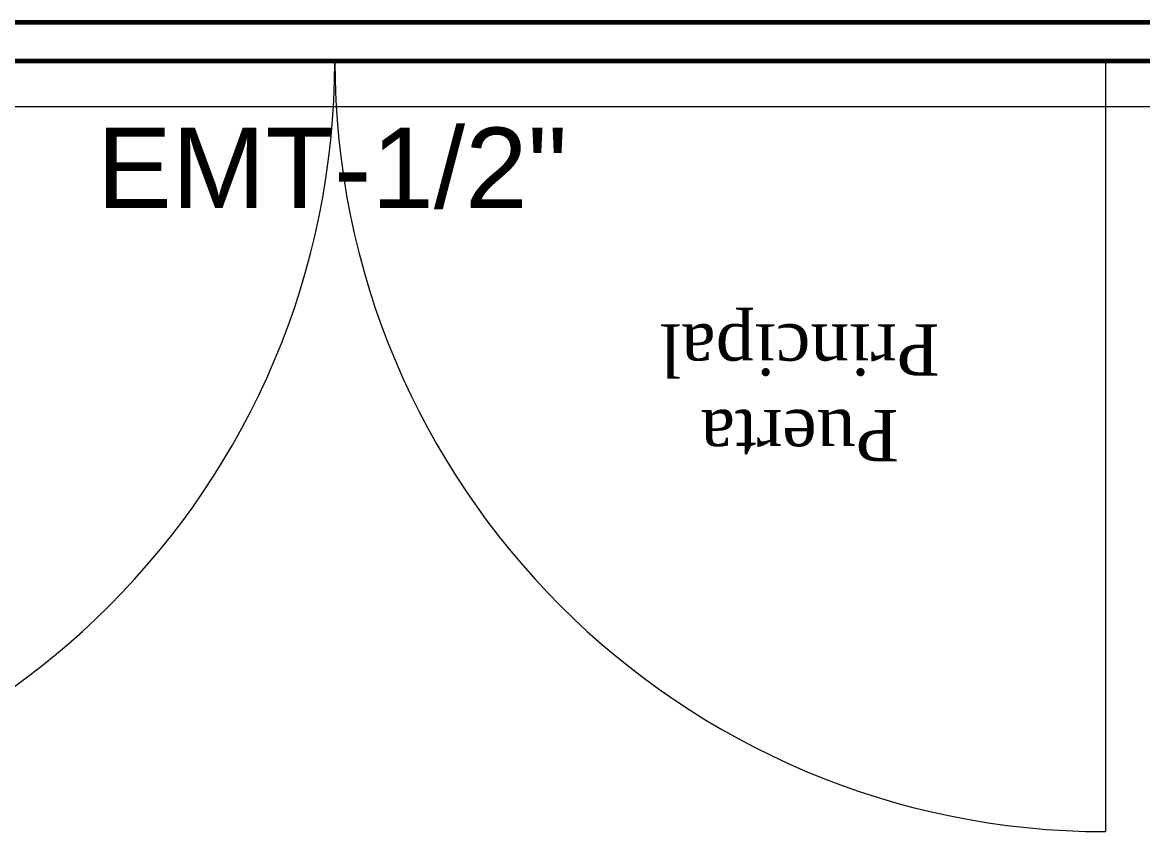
# Model space of a CAD drawing. Header units: metres. Extents: x 29 to 562, y -33 to 369.
# Drawn here: x 272.167 to 276.528, y 212.319 to 215.469 of the extents above; entities that cross this region are included whole.
import ezdxf

# ---------------------------------------------------------------- set-up
doc = ezdxf.new("R2010")
doc.units = ezdxf.units.M
doc.header["$LTSCALE"] = 2
for name, color, linetype, lineweight in [('A-DOOR', 251, 'Continuous', 18), ('A-WALL', 7, 'Continuous', 60), ('S-WALL', 7, 'Continuous', 60), ('TEXTO_ILUMINACION', 7, 'Continuous', 9), ('Tuberia', 1, 'Continuous', 9)]:
    doc.layers.add(name, color=color, linetype=linetype, lineweight=lineweight)
doc.styles.add('ROMANS', font='arial.ttf')
doc.styles.get("Standard").update_dxf_attribs({"font": 'arial.ttf'})

msp = doc.modelspace()

# ---------------------------------------------------------------- linework, layer by layer
at = {"layer": 'A-DOOR'}
msp.add_line((276.383, 215.3188), (276.383, 212.3188), dxfattribs=at)
for centre, start, end in [((270.383, 215.3188), 270, 0), ((276.383, 215.3188), 180, 270)]:
    msp.add_arc(centre, 3, start, end, dxfattribs=at)
at = {"layer": 'A-WALL'}
msp.add_line((304.3645, 215.4688), (267.3645, 215.4688), dxfattribs=at)
at = {"layer": 'S-WALL'}
msp.add_line((267.5145, 215.3188), (304.2145, 215.3188), dxfattribs=at)
at = {"layer": 'Tuberia'}
msp.add_line((268.0385, 215.1414), (281.5123, 215.1414), dxfattribs=at)

# ---------------------------------------------------------------- texts
at = {"insert": (275.1926, 213.76), "char_height": 0.2, "attachment_point": 2, "rotation": 180}
msp.add_mtext_dynamic_manual_height_columns('{\\fTimes New Roman|b0|i0|c0|p18;Puerta^JPrincipal}', width=13.41015, gutter_width=12.5, heights=[0], dxfattribs=at)
at = {"layer": 'TEXTO_ILUMINACION', "insert": (272.4566, 215.0593), "char_height": 0.31312, "width": 7.462762, "attachment_point": 1, "style": 'ROMANS'}
msp.add_mtext('EMT-1/2"', dxfattribs=at)

doc.saveas('drawing.dxf')
